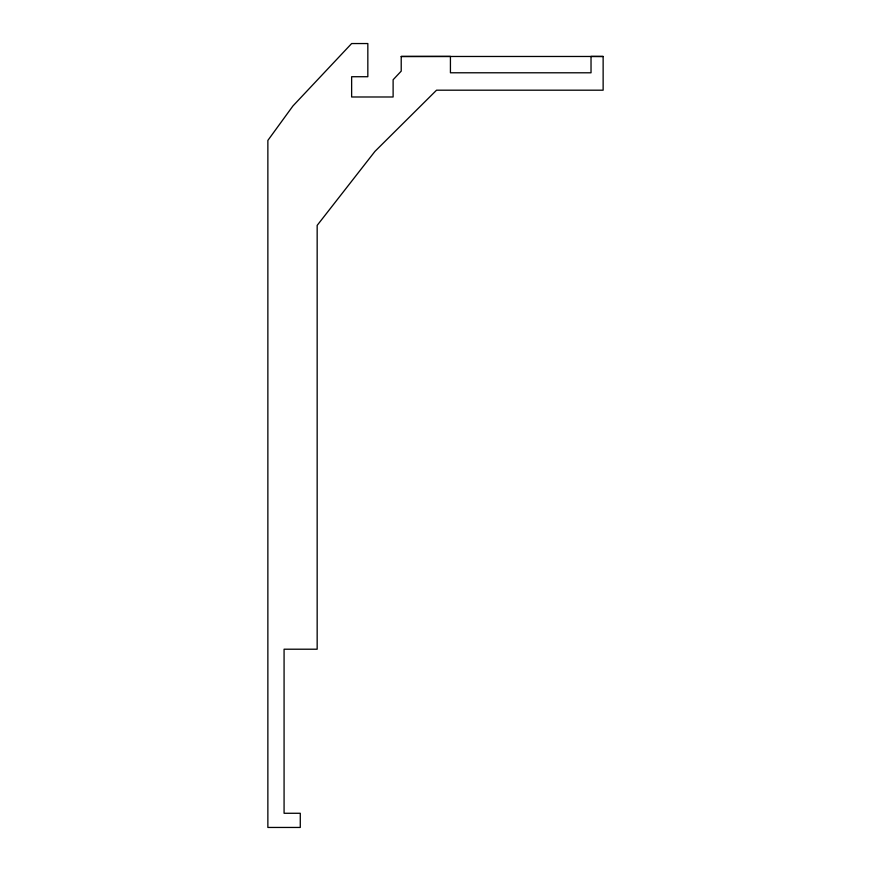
<?xml version="1.0" encoding="UTF-8"?>
<svg xmlns="http://www.w3.org/2000/svg" width="871" height="871" viewBox="0 0 871 871"><rect width="100%" height="100%" fill="white"/><g stroke="black" fill="none" stroke-linecap="round" stroke-linejoin="round"><path stroke-width="1.31" d="M401.215 56.473L450.427 56.419L450.427 72.783L591.028 72.794L591.028 56.419L603.135 56.473L603.135 90.192L436.545 90.192L374.966 151.369L317.164 225.382L317.164 649.211L284.077 649.211L284.077 813.274L300.277 813.274L300.277 827.45L267.865 827.45L267.865 140.416L292.939 105.957L351.634 43.55L367.834 43.55L367.834 76.724L351.634 76.724L351.634 96.986L393.115 96.986L393.115 79.751L401.215 71.139L401.215 56.473L603.135 56.473"/></g></svg>
